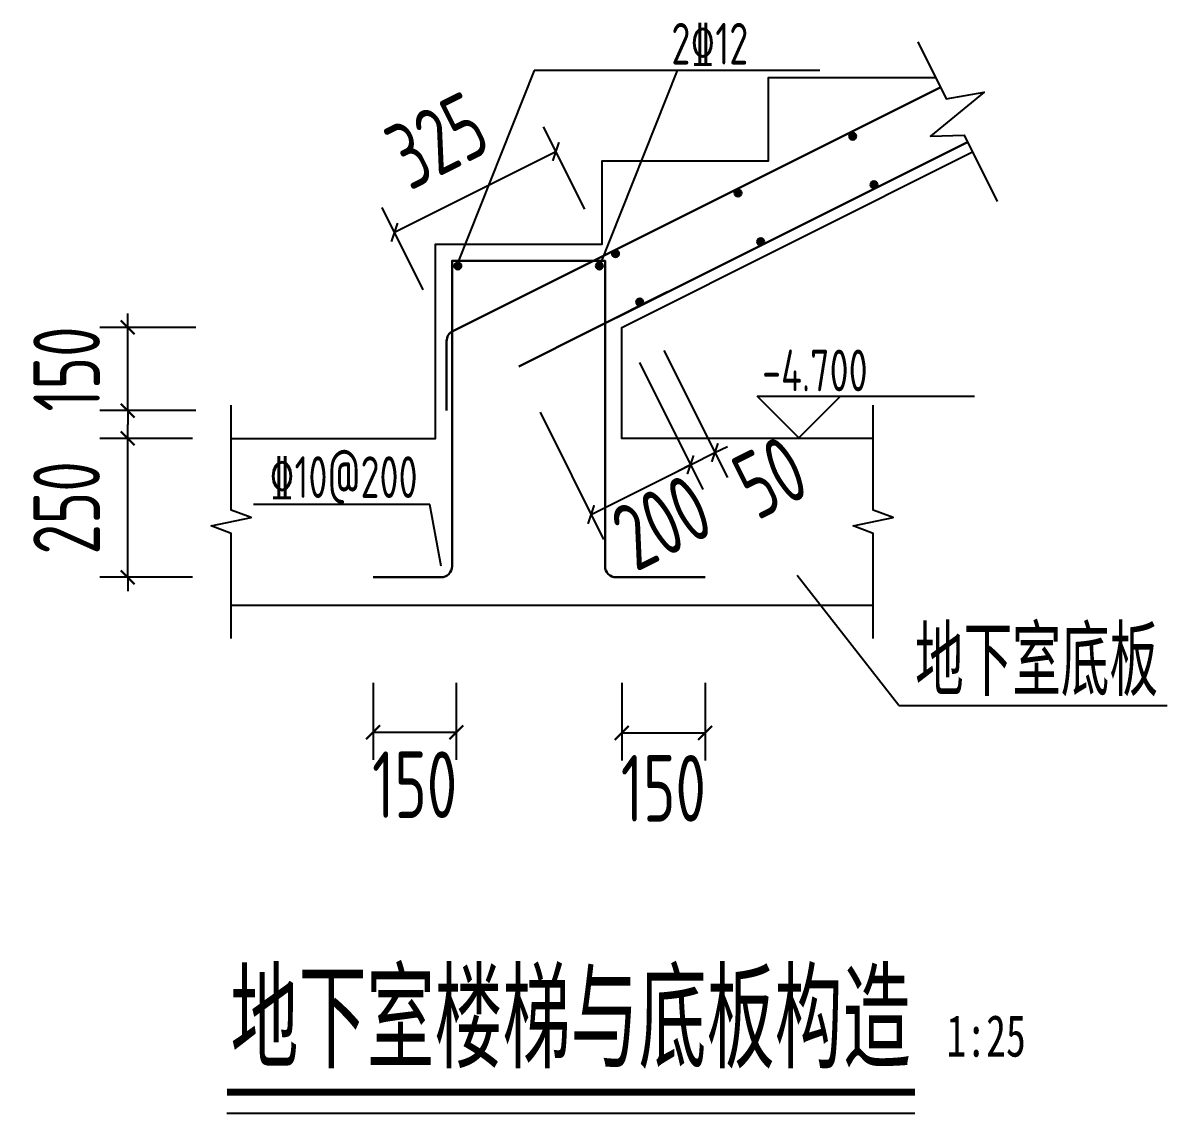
# Model space of a CAD drawing. Header units: millimetres. Extents: x 29939 to 81843, y 37526 to 85167.
# Drawn here: x 52522 to 54583, y 45547 to 47510 of the extents above; entities that cross this region are included whole.
import ezdxf

# ---------------------------------------------------------------- set-up
doc = ezdxf.new("R2010")
doc.units = ezdxf.units.MM
doc.header["$LTSCALE"] = 1000
doc.header["$PDMODE"] = 35
for name, color, linetype in [('DIM_ELEV', 3, 'Continuous'), ('PUB_DIM', 3, 'Continuous'), ('PUB_TEXT', 7, 'Continuous'), ('STAIR', 2, 'Continuous'), ('STAIR_DE_NUM', 7, 'Continuous'), ('STAIR_DE_REIN', 1, 'Continuous'), ('文字标注', 4, 'Continuous')]:
    doc.layers.add(name, color=color, linetype=linetype)
doc.styles.add('hztxt', font='tssdeng.shx', dxfattribs={"width": 0.7, "bigfont": 'hztxt.shx'})
doc.dimstyles.new('_TCH_ARCH&&100', dxfattribs={"dimtxt": 300, "dimasz": 100, "dimexe": 250, "dimexo": 300, "dimgap": 126.25, "dimtad": 1, "dimdec": 0, "dimzin": 0, "dimdsep": 46, "dimtxsty": 'hztxt', "dimblk": 'ARCHTICK', "dimcen": 0.09, "dimclrt": 7, "dimazin": 2, "dimtfac": 1, "dimtdec": 0, "dimtix": 1, "dimtmove": 2, "dimatfit": 3, "dimfxl": 1, "dimtolj": 1, "dimtzin": 0, "dimarcsym": 0})

# ---------------------------------------------------------------- blocks, each defined once
blk = doc.blocks.new('_ArchTick')
at = {"color": 0, "linetype": 'ByBlock', "const_width": 0.15}
blk.add_lwpolyline([(-0.5, -0.5), (0.5, 0.5)], dxfattribs=at)
blk = doc.blocks.new('*D187')
at = {"layer": 'Defpoints', "color": 0, "linetype": 'ByBlock', "transparency": 16777216}
for p in [(52710.8, 46761.5), (52897.3, 46761.5), (52897.3, 46511.5)]:
    blk.add_point(p, dxfattribs=at)
at = {"layer": 'PUB_DIM', "color": 0, "linetype": 'ByBlock', "lineweight": -2, "transparency": 16777216}
for p, q in [((52710.8, 46761.5), (52710.8, 46786.5)), ((52827.3, 46761.5), (52660.8, 46761.5)), ((52710.8, 46511.5), (52710.8, 46761.5)), ((52827.3, 46511.5), (52660.8, 46511.5)), ((52710.8, 46511.5), (52710.8, 46486.5))]:
    blk.add_line(p, q, dxfattribs=at)
at = {"layer": 'PUB_DIM', "color": 0, "linetype": 'ByBlock', "lineweight": -2, "transparency": 16777216, "xscale": 25, "yscale": 25, "zscale": 25}
for p, rotation in [((52710.8, 46761.5), 270), ((52710.8, 46511.5), 90)]:
    blk.add_blockref('_ArchTick', p, dxfattribs=dict(at, rotation=rotation))
at = {"layer": 'PUB_DIM', "color": 7, "linetype": 'ByBlock', "transparency": 16777216, "insert": (52600.8, 46636.5), "char_height": 120, "attachment_point": 5, "rotation": 90, "style": 'hztxt'}
blk.add_mtext('\\A1;250', dxfattribs=at)
blk = doc.blocks.new('*D188')
at = {"layer": 'Defpoints', "color": 0, "linetype": 'ByBlock', "transparency": 16777216}
for p in [(53600.6, 46391.5), (53750.6, 46391.5), (53750.6, 46231.3)]:
    blk.add_point(p, dxfattribs=at)
at = {"layer": 'PUB_DIM', "color": 0, "linetype": 'ByBlock', "lineweight": -2, "transparency": 16777216}
for p, q in [((53600.6, 46321.5), (53600.6, 46181.3)), ((53750.6, 46321.5), (53750.6, 46181.3)), ((53600.6, 46231.3), (53750.6, 46231.3))]:
    blk.add_line(p, q, dxfattribs=at)
at = {"layer": 'PUB_DIM', "color": 0, "linetype": 'ByBlock', "lineweight": -2, "transparency": 16777216, "xscale": 25, "yscale": 25, "zscale": 25, "rotation": 180}
blk.add_blockref('_ArchTick', (53600.6, 46231.3), dxfattribs=at)
at = {"layer": 'PUB_DIM', "color": 0, "linetype": 'ByBlock', "lineweight": -2, "transparency": 16777216, "xscale": 25, "yscale": 25, "zscale": 25}
blk.add_blockref('_ArchTick', (53750.6, 46231.3), dxfattribs=at)
at = {"layer": 'PUB_DIM', "color": 7, "linetype": 'ByBlock', "transparency": 16777216, "insert": (53675.6, 46131.5), "char_height": 120, "attachment_point": 5, "style": 'hztxt'}
blk.add_mtext('\\A1;150', dxfattribs=at)
blk = doc.blocks.new('*D189')
at = {"layer": 'Defpoints', "color": 0, "linetype": 'ByBlock', "transparency": 16777216}
for p in [(53152.7, 46391.5), (53302.7, 46391.5), (53302.7, 46232.5)]:
    blk.add_point(p, dxfattribs=at)
at = {"layer": 'PUB_DIM', "color": 0, "linetype": 'ByBlock', "lineweight": -2, "transparency": 16777216}
for p, q in [((53152.7, 46321.5), (53152.7, 46182.5)), ((53302.7, 46321.5), (53302.7, 46182.5)), ((53152.7, 46232.5), (53302.7, 46232.5))]:
    blk.add_line(p, q, dxfattribs=at)
at = {"layer": 'PUB_DIM', "color": 0, "linetype": 'ByBlock', "lineweight": -2, "transparency": 16777216, "xscale": 25, "yscale": 25, "zscale": 25, "rotation": 180}
blk.add_blockref('_ArchTick', (53152.7, 46232.5), dxfattribs=at)
at = {"layer": 'PUB_DIM', "color": 0, "linetype": 'ByBlock', "lineweight": -2, "transparency": 16777216, "xscale": 25, "yscale": 25, "zscale": 25}
blk.add_blockref('_ArchTick', (53302.7, 46232.5), dxfattribs=at)
at = {"layer": 'PUB_DIM', "color": 7, "linetype": 'ByBlock', "transparency": 16777216, "insert": (53227.7, 46138), "char_height": 120, "attachment_point": 5, "style": 'hztxt'}
blk.add_mtext('\\A1;150', dxfattribs=at)
blk = doc.blocks.new('*D191')
at = {"layer": 'Defpoints', "color": 0, "linetype": 'ByBlock', "transparency": 16777216}
for p in [(53645.2, 46982.6), (53601.1, 46960.6), (53768.4, 46736)]:
    blk.add_point(p, dxfattribs=at)
at = {"layer": 'PUB_DIM', "color": 0, "linetype": 'ByBlock', "lineweight": -2, "transparency": 16777216}
for p, q in [((53676.5, 46920), (53790.8, 46691.3)), ((53632.4, 46898), (53746.7, 46669.3)), ((53768.4, 46736), (53790.8, 46747.2)), ((53724.4, 46714), (53768.4, 46736)), ((53724.4, 46714), (53702, 46702.8))]:
    blk.add_line(p, q, dxfattribs=at)
at = {"layer": 'PUB_DIM', "color": 0, "linetype": 'ByBlock', "lineweight": -2, "transparency": 16777216, "xscale": 25, "yscale": 25, "zscale": 25}
for p, rotation in [((53768.4, 46736), 206.565051177078), ((53724.4, 46714), 26.56505117707803)]:
    blk.add_blockref('_ArchTick', p, dxfattribs=dict(at, rotation=rotation))
at = {"layer": 'PUB_DIM', "color": 7, "linetype": 'ByBlock', "transparency": 16777216, "insert": (53868.1, 46691.7), "char_height": 120, "attachment_point": 5, "rotation": 26.5651, "style": 'hztxt'}
blk.add_mtext('\\A1;50', dxfattribs=at)
blk = doc.blocks.new('*D192')
at = {"layer": 'Defpoints', "color": 0, "linetype": 'ByBlock', "transparency": 16777216}
for p in [(53601.1, 46960.6), (53422.1, 46871.1), (53724.4, 46714)]:
    blk.add_point(p, dxfattribs=at)
at = {"layer": 'PUB_DIM', "color": 0, "linetype": 'ByBlock', "lineweight": -2, "transparency": 16777216}
for p, q in [((53632.4, 46898), (53746.7, 46669.3)), ((53453.5, 46808.5), (53567.8, 46579.8)), ((53545.4, 46624.5), (53724.4, 46714))]:
    blk.add_line(p, q, dxfattribs=at)
at = {"layer": 'PUB_DIM', "color": 0, "linetype": 'ByBlock', "lineweight": -2, "transparency": 16777216, "xscale": 25, "yscale": 25, "zscale": 25}
for p, rotation in [((53724.4, 46714), 26.56505117707426), ((53545.4, 46624.5), 206.5650511770743)]:
    blk.add_blockref('_ArchTick', p, dxfattribs=dict(at, rotation=rotation))
at = {"layer": 'PUB_DIM', "color": 7, "linetype": 'ByBlock', "transparency": 16777216, "insert": (53672.8, 46610.6), "char_height": 120, "attachment_point": 5, "rotation": 26.5651, "style": 'hztxt'}
blk.add_mtext('\\A1;200', dxfattribs=at)
blk = doc.blocks.new('*D193')
at = {"layer": 'Defpoints', "color": 0, "linetype": 'ByBlock', "transparency": 16777216}
for p in [(53482, 47278), (53565.2, 47111.5), (53274.5, 46966.2)]:
    blk.add_point(p, dxfattribs=at)
at = {"layer": 'PUB_DIM', "color": 0, "linetype": 'ByBlock', "lineweight": -2, "transparency": 16777216}
for p, q in [((53533.9, 47174.1), (53459.6, 47322.7)), ((53191.3, 47132.6), (53482, 47278)), ((53243.2, 47028.8), (53168.9, 47177.4))]:
    blk.add_line(p, q, dxfattribs=at)
at = {"layer": 'PUB_DIM', "color": 0, "linetype": 'ByBlock', "lineweight": -2, "transparency": 16777216, "xscale": 25, "yscale": 25, "zscale": 25}
for p, rotation in [((53482, 47278), 26.56505117707685), ((53191.3, 47132.6), 206.5650511770768)]:
    blk.add_blockref('_ArchTick', p, dxfattribs=dict(at, rotation=rotation))
at = {"layer": 'PUB_DIM', "color": 7, "linetype": 'ByBlock', "transparency": 16777216, "insert": (53267.9, 47298), "char_height": 120, "attachment_point": 5, "rotation": 26.5651, "style": 'hztxt'}
blk.add_mtext('\\A1;325', dxfattribs=at)
blk = doc.blocks.new('*D194')
at = {"layer": 'Defpoints', "color": 0, "linetype": 'ByBlock', "transparency": 16777216}
for p in [(52710.8, 46961.5), (52903.7, 46961.5), (52903.7, 46811.5)]:
    blk.add_point(p, dxfattribs=at)
at = {"layer": 'PUB_DIM', "color": 0, "linetype": 'ByBlock', "lineweight": -2, "transparency": 16777216}
for p, q in [((52710.8, 46961.5), (52710.8, 46986.5)), ((52833.7, 46961.5), (52660.8, 46961.5)), ((52710.8, 46811.5), (52710.8, 46961.5)), ((52833.7, 46811.5), (52660.8, 46811.5)), ((52710.8, 46811.5), (52710.8, 46786.5))]:
    blk.add_line(p, q, dxfattribs=at)
at = {"layer": 'PUB_DIM', "color": 0, "linetype": 'ByBlock', "lineweight": -2, "transparency": 16777216, "xscale": 25, "yscale": 25, "zscale": 25}
for p, rotation in [((52710.8, 46961.5), 270), ((52710.8, 46811.5), 90)]:
    blk.add_blockref('_ArchTick', p, dxfattribs=dict(at, rotation=rotation))
at = {"layer": 'PUB_DIM', "color": 7, "linetype": 'ByBlock', "transparency": 16777216, "insert": (52600.8, 46886.5), "char_height": 120, "attachment_point": 5, "rotation": 90, "style": 'hztxt'}
blk.add_mtext('\\A1;150', dxfattribs=at)

msp = doc.modelspace()

# ---------------------------------------------------------------- hatches: boundary and pattern name
at = {"layer": 'STAIR_DE_REIN'}
h = msp.add_hatch(color=256, dxfattribs=at)
h.dxf.hatch_style = 1
h.paths.add_polyline_path([(54013.7, 47311.2, 0.284079), (54010.3, 47305.6, 0.557537), (54019.3, 47300)])
h.paths.add_polyline_path([(54013.7, 47311.2), (54019.3, 47300, 0.284079), (54022.8, 47305.6, 0.557537)])
h = msp.add_hatch(color=256, dxfattribs=at)
h.dxf.hatch_style = 1
h.paths.add_polyline_path([(54052.1, 47223.8, 0.284079), (54048.6, 47218.3, 0.557537), (54057.6, 47212.7)])
h.paths.add_polyline_path([(54052.1, 47223.8), (54057.6, 47212.7, 0.284079), (54061.1, 47218.3, 0.557537)])
h = msp.add_hatch(color=256, dxfattribs=at)
h.dxf.hatch_style = 1
h.paths.add_polyline_path([(53807.2, 47209, 0.284079), (53803.8, 47203.4, 0.557537), (53812.8, 47197.8)])
h.paths.add_polyline_path([(53807.2, 47209), (53812.8, 47197.8, 0.284079), (53816.3, 47203.4, 0.557537)])
h = msp.add_hatch(color=256, dxfattribs=at)
h.dxf.hatch_style = 1
h.paths.add_polyline_path([(53848.1, 47121.4, 0.284079), (53844.7, 47115.8, 0.557537), (53853.7, 47110.2)])
h.paths.add_polyline_path([(53848.1, 47121.4), (53853.7, 47110.2, 0.284079), (53857.2, 47115.8, 0.557537)])
h = msp.add_hatch(color=256, dxfattribs=at)
h.dxf.hatch_style = 1
h.paths.add_polyline_path([(53586.6, 47099.8, 0.284079), (53583.1, 47094.2, 0.557537), (53592.1, 47088.6)])
h.paths.add_polyline_path([(53586.6, 47099.8), (53592.1, 47088.6, 0.284079), (53595.6, 47094.2, 0.557537)])
h = msp.add_hatch(color=256, dxfattribs=at)
h.dxf.hatch_style = 1
h.paths.add_polyline_path([(53302.7, 47077.8, 0.284079), (53299.2, 47072.2, 0.557537), (53308.2, 47066.6)])
h.paths.add_polyline_path([(53302.7, 47077.8), (53308.2, 47066.6, 0.284079), (53311.7, 47072.2, 0.557537)])
h = msp.add_hatch(color=256, dxfattribs=at)
h.dxf.hatch_style = 1
h.paths.add_polyline_path([(53557.6, 47077.8, 0.284079), (53554.1, 47072.2, 0.557537), (53563.2, 47066.6)])
h.paths.add_polyline_path([(53557.6, 47077.8), (53563.2, 47066.6, 0.284079), (53566.6, 47072.2, 0.557537)])
h = msp.add_hatch(color=256, dxfattribs=at)
h.dxf.hatch_style = 1
h.paths.add_polyline_path([(53630.2, 47012.6, 0.284079), (53626.7, 47007, 0.557537), (53635.8, 47001.4)])
h.paths.add_polyline_path([(53630.2, 47012.6), (53635.8, 47001.4, 0.284079), (53639.2, 47007, 0.557537)])

# ---------------------------------------------------------------- linework, layer by layer
msp.add_line((52889.6, 45546.7), (54128.7, 45546.7))
at = {"layer": 'DIM_ELEV'}
for p, q in [((53919.7, 46762.3), (53844.7, 46837.3)), ((53844.7, 46837.3), (54236, 46837.3)), ((53919.7, 46762.3), (53994.7, 46837.3))]:
    msp.add_line(p, q, dxfattribs=at)
at = {"layer": 'STAIR'}
for p, q in [((53591.7, 46979.4), (54223.3, 47295.2)), ((52897.3, 46461.5), (54053.3, 46461.5))]:
    msp.add_line(p, q, dxfattribs=at)
for points in [[(54134.1, 47475.4), (54185, 47373), (54253.1, 47384.7), (54156.5, 47305.6), (54217.6, 47307.3), (54277, 47187.9)], [(52897.3, 46761.5), (53265.2, 46761.5), (53265.2, 47111.5), (53565.2, 47111.5), (53565.2, 47261.5), (53865.2, 47261.5), (53865.2, 47411.5), (54165.2, 47411.5)], [(54053.3, 46761.5), (53600.6, 46761.5), (53600.6, 46961.5), (54232.3, 47277.3)], [(52897.3, 46401.5), (52897.3, 46590.5), (52861.3, 46604), (52933.3, 46619), (52897.3, 46632.5), (52897.3, 46821.5)], [(54053.3, 46401.5), (54053.3, 46590.5), (54017.3, 46604), (54089.3, 46619), (54053.3, 46632.5), (54053.3, 46821.5)]]:
    msp.add_lwpolyline(points, dxfattribs=at)
at = {"layer": 'STAIR_DE_NUM', "const_width": 12.5}
msp.add_lwpolyline([(54128.7, 45584.2), (52889.6, 45584.2)], dxfattribs=at)
at = {"layer": 'STAIR_DE_REIN', "lineweight": 30}
for p, q in [((54223.3, 47295.2), (53591.7, 46979.4)), ((53683.3, 47025.2), (53415, 46891.1))]:
    msp.add_line(p, q, dxfattribs=at)
for points in [[(54174.1, 47393.6), (53296.3, 46954.7, 0.284079), (53285.2, 46936.8), (53285.2, 46811.5)], [(53750.6, 46511.5), (53590.6, 46511.5, -0.414214), (53570.6, 46531.5), (53570.6, 47081.5), (53295.2, 47081.5), (53295.2, 46531.5, -0.414214), (53275.2, 46511.5), (53152.7, 46511.5)]]:
    msp.add_lwpolyline(points, format="xyb", dxfattribs=at)
for points in [[(54010.3, 47305.6, 1), (54022.8, 47305.6, 1)], [(54048.6, 47218.3, 1), (54061.1, 47218.3, 1)], [(53803.8, 47203.4, 1), (53816.3, 47203.4, 1)], [(53844.7, 47115.8, 1), (53857.2, 47115.8, 1)], [(53583.1, 47094.2, 1), (53595.6, 47094.2, 1)], [(53299.2, 47072.2, 1), (53311.7, 47072.2, 1)], [(53554.1, 47072.2, 1), (53566.6, 47072.2, 1)], [(53626.7, 47007, 1), (53639.2, 47007, 1)]]:
    msp.add_lwpolyline(points, format="xyb", close=True, dxfattribs=at)
at = {"layer": '文字标注'}
for p, q in [((53442.8, 47423.7), (53305.5, 47078.4)), ((53957.1, 47423.7), (53442.8, 47423.7)), ((53700.2, 47423.7), (53560.4, 47072.2)), ((53254.9, 46642.4), (52937.6, 46642.4)), ((53275.2, 46531.5), (53254.9, 46642.4)), ((54099.6, 46280.9), (53916.6, 46514.7)), ((54099.6, 46280.9), (54582.9, 46280.9))]:
    msp.add_line(p, q, dxfattribs=at)

# ---------------------------------------------------------------- texts
at = {"layer": 'PUB_TEXT', "style": 'hztxt', "width": 0.7}
msp.add_text('-4.700', height=75, dxfattribs=at).set_placement((53853.4, 46846.4))
at = {"layer": 'STAIR_DE_NUM', "style": 'hztxt', "width": 0.7}
msp.add_text('地下室楼梯与底板构造', height=175, dxfattribs=at).set_placement((52896, 45627.3))
at = {"layer": 'STAIR_DE_NUM', "insert": (54185.5, 45723.4), "char_height": 75, "width": 419.195, "attachment_point": 1, "style": 'hztxt'}
msp.add_mtext('{\\fSimSun|b0|i0|c134|p2;1:25}', dxfattribs=at)
at = {"layer": '文字标注', "style": 'hztxt', "width": 0.7}
for s, height, p in [('2\x8412', 75, (53690, 47434.7)), ('\x8410@200', 75, (52966.3, 46654.3)), ('地下室底板', 125, (54129, 46297.6))]:
    msp.add_text(s, height=height, dxfattribs=at).set_placement(p)

# ---------------------------------------------------------------- dimensions: what is measured, and where the dimension line sits
at = {"layer": 'PUB_DIM', "linetype": 'ByBlock'}
for base, p1, p2, angle, text, picture, middle in [((53482, 47278), (53274.5, 46966.2), (53565.2, 47111.5), 26.5651, '325', '*D193', (53267.9, 47298)), ((53768.4, 46736), (53601.1, 46960.6), (53645.2, 46982.6), 26.5651, '50', '*D191', (53868.1, 46691.7)), ((53724.4, 46714), (53422.1, 46871.1), (53601.1, 46960.6), 26.5651, '200', '*D192', (53672.8, 46610.6)), ((53302.7, 46232.5), (53152.7, 46391.5), (53302.7, 46391.5), 0, '150', '*D189', (53227.7, 46138)), ((53750.6, 46231.3), (53600.6, 46391.5), (53750.6, 46391.5), 0, '150', '*D188', (53675.6, 46131.5))]:
    dim = msp.add_linear_dim(base=base, p1=p1, p2=p2, angle=angle, text=text, dimstyle='_TCH_ARCH&&100', override={"dimtxt": 120, "dimasz": 25, "dimexe": 50, "dimexo": 70, "dimgap": 50}, dxfattribs=at)
    dim.commit()
    dim.dimension.update_dxf_attribs({"geometry": picture, "text_midpoint": middle, "dimtype": 161})
for p1, p2, distance, text, picture, middle in [((52903.7, 46811.5), (52903.7, 46961.5), 192.9, '150', '*D194', (52600.8, 46886.5)), ((52897.3, 46511.5), (52897.3, 46761.5), 186.5, '250', '*D187', (52600.8, 46636.5))]:
    dim = msp.add_aligned_dim(p1=p1, p2=p2, distance=distance, text=text, dimstyle='_TCH_ARCH&&100', override={"dimtxt": 120, "dimasz": 25, "dimexe": 50, "dimexo": 70, "dimgap": 50}, dxfattribs=at)
    dim.commit()
    dim.dimension.update_dxf_attribs({"geometry": picture, "text_midpoint": middle})

doc.saveas('drawing.dxf')
